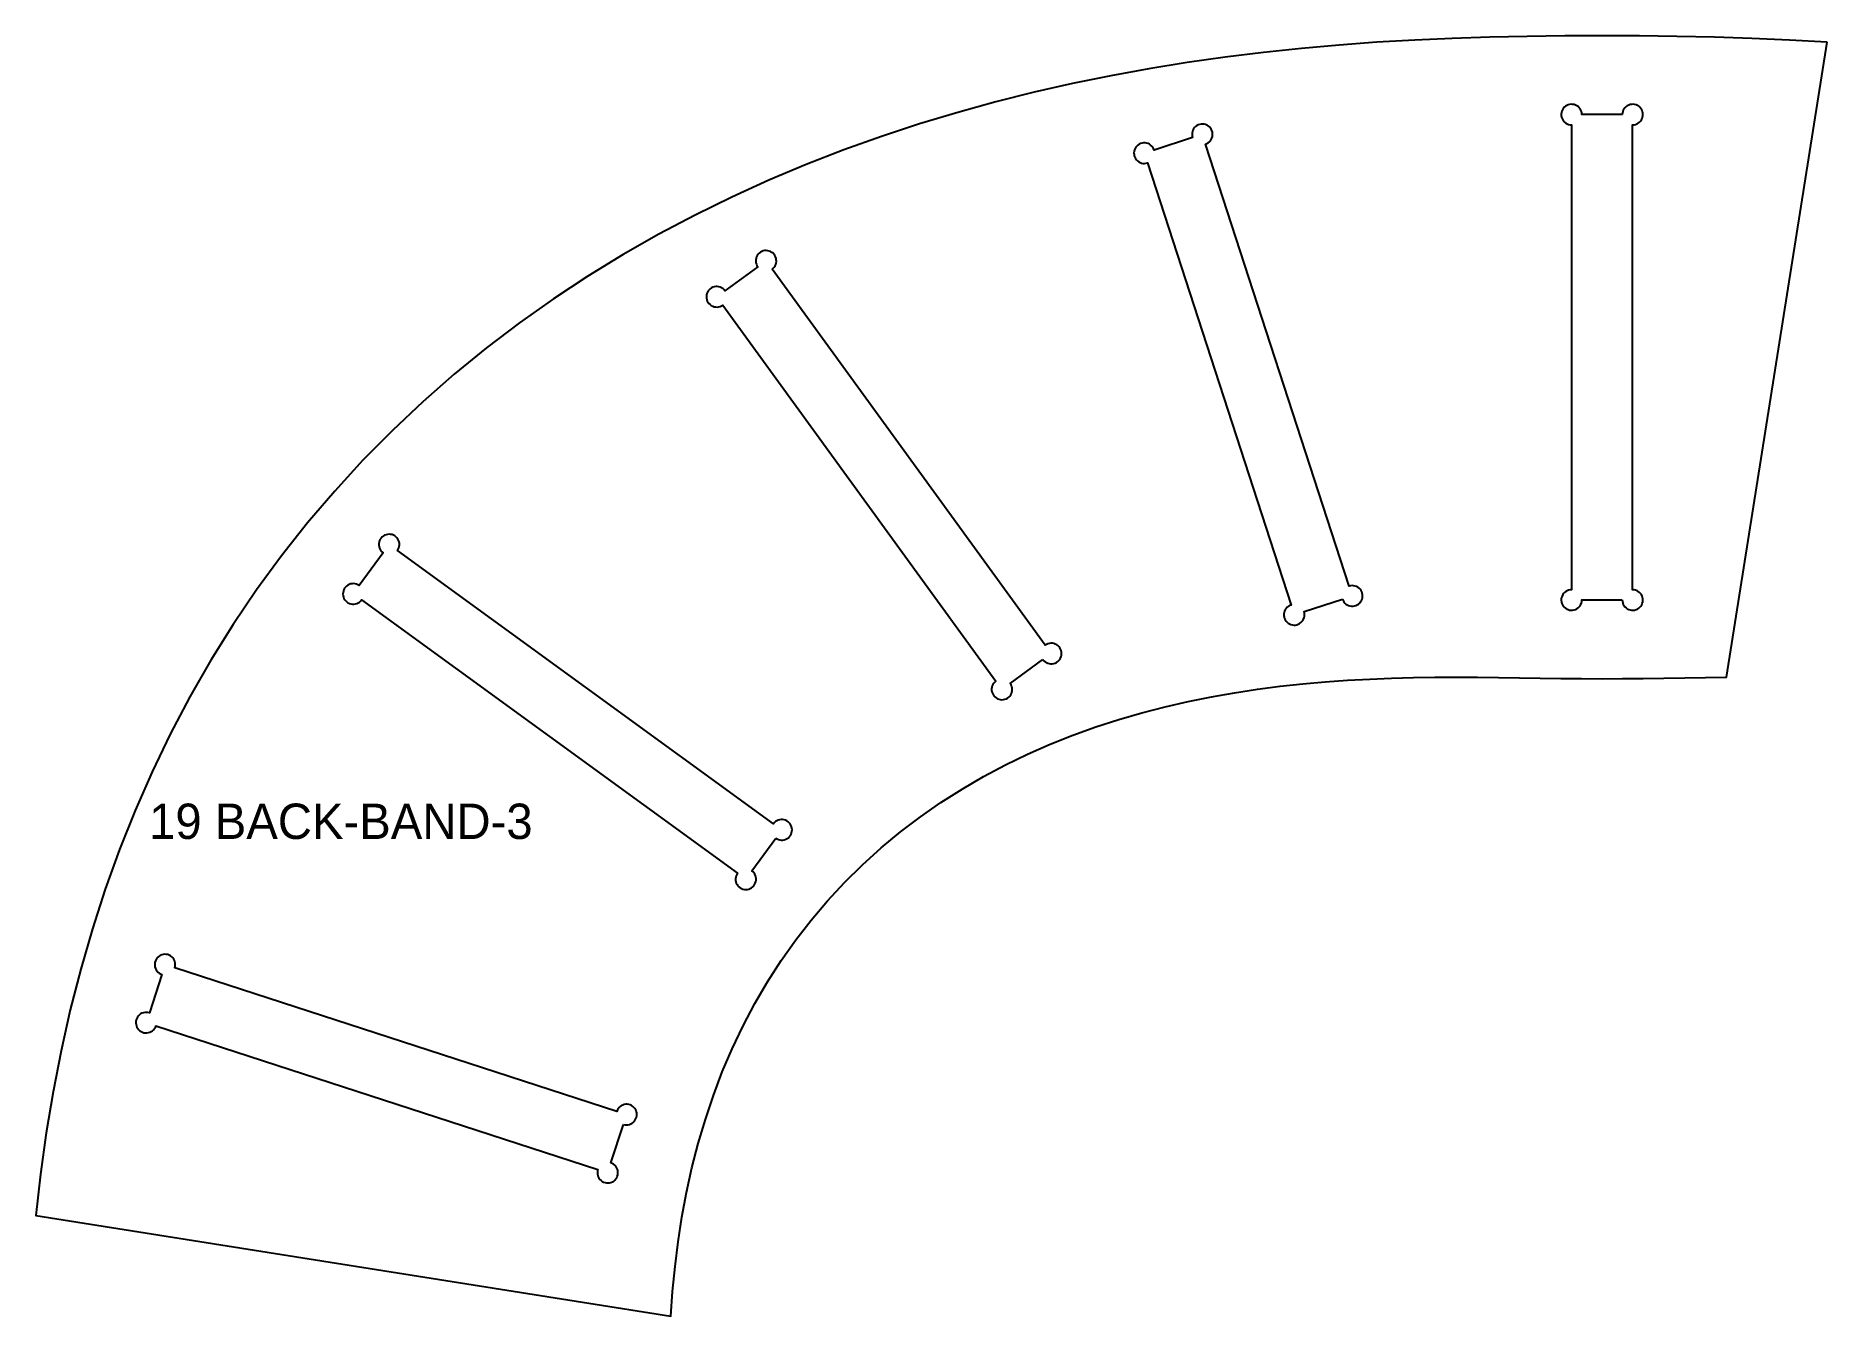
# Model space of a CAD drawing. Header units: millimetres. Extents: x 0 to 557, y 0 to 398.
import ezdxf
from ezdxf.enums import TextEntityAlignment as Align

# ---------------------------------------------------------------- set-up
doc = ezdxf.new("R2010")
doc.units = ezdxf.units.MM
doc.layers.add('CUT', color=1, linetype='Continuous')
doc.layers.add('ENGRAVE-LABEL', color=3, linetype='Continuous')

msp = doc.modelspace()

# ---------------------------------------------------------------- linework, layer by layer
at = {"layer": 'CUT'}
msp.add_lwpolyline([(557.39, 396.3), (545.66, 396.99), (533.96, 397.52), (522.28, 397.9), (510.62, 398.14), (498.98, 398.27), (487.35, 398.3), (475.72, 398.27), (464.08, 398.14), (452.42, 397.9), (440.75, 397.52), (429.04, 396.99), (417.31, 396.3), (405.55, 395.43), (393.77, 394.37), (381.95, 393.12), (370.11, 391.65), (358.24, 389.96), (346.36, 388.03), (334.46, 385.86), (322.55, 383.43), (310.63, 380.73), (298.73, 377.75), (286.84, 374.47), (274.98, 370.9), (263.16, 367.01), (251.39, 362.8), (239.68, 358.26), (228.06, 353.37), (216.54, 348.13), (205.13, 342.54), (193.86, 336.58), (182.74, 330.26), (171.8, 323.56), (161.05, 316.49), (150.51, 309.05), (140.22, 301.23), (130.18, 293.04), (120.42, 284.49), (110.95, 275.57), (101.8, 266.31), (92.99, 256.7), (84.52, 246.77), (76.43, 236.52), (68.71, 225.97), (61.39, 215.13), (54.46, 204.03), (47.95, 192.68), (41.84, 181.09), (36.16, 169.3), (30.9, 157.33), (26.05, 145.18), (21.61, 132.88), (17.59, 120.45), (13.96, 107.91), (10.73, 95.28), (7.88, 82.57), (5.39, 69.81), (3.26, 56.99), (1.47, 44.15), (0, 31.29), (197.54, 0), (198.12, 7.7), (198.89, 15.41), (199.87, 23.12), (201.06, 30.81), (202.49, 38.48), (204.17, 46.11), (206.12, 53.69), (208.33, 61.2), (210.82, 68.64), (213.6, 75.98), (216.68, 83.2), (220.05, 90.3), (223.71, 97.24), (227.67, 104.03), (231.91, 110.63), (236.45, 117.04), (241.25, 123.24), (246.33, 129.21), (251.66, 134.95), (257.23, 140.45), (263.03, 145.68), (269.04, 150.66), (275.25, 155.37), (281.64, 159.81), (288.19, 163.97), (294.87, 167.86), (301.69, 171.48), (308.6, 174.83), (315.61, 177.91), (322.69, 180.74), (329.82, 183.31), (336.99, 185.64), (344.18, 187.73), (351.39, 189.6), (358.59, 191.25), (365.78, 192.7), (372.94, 193.96), (380.08, 195.04), (387.17, 195.95), (394.22, 196.71), (401.22, 197.33), (408.16, 197.82), (415.05, 198.19), (421.87, 198.46), (428.64, 198.64), (435.35, 198.74), (442, 198.78), (448.6, 198.76), (455.15, 198.7), (461.65, 198.61), (468.11, 198.51), (474.55, 198.41), (480.95, 198.33), (487.35, 198.3), (493.75, 198.33), (500.15, 198.41), (506.59, 198.51), (513.05, 198.61), (519.55, 198.7), (526.1, 198.76)], close=True, dxfattribs=at)
for points in [[(493.65, 222.8, 2.414214), (496.85, 226), (496.85, 370.6, 2.414214), (493.65, 373.8), (481.05, 373.8, 2.414214), (477.85, 370.6), (477.85, 226, 2.414214), (481.05, 222.8)], [(406.58, 223.07, 2.414214), (408.64, 227.1), (363.95, 364.62, 2.414214), (359.92, 366.68), (347.94, 362.78, 2.414214), (345.88, 358.75), (390.57, 221.23, 2.414214), (394.6, 219.17)], [(313.38, 204.26, 2.414214), (314.09, 208.73), (229.1, 325.71, 2.414214), (224.63, 326.42), (214.43, 319.02, 2.414214), (213.73, 314.55), (298.72, 197.56, 2.414214), (303.19, 196.85)], [(230.21, 148.71, 2.414214), (229.5, 153.18), (112.52, 238.17, 2.414214), (108.05, 237.46), (100.64, 227.27, 2.414214), (101.35, 222.8), (218.33, 137.81, 2.414214), (222.8, 138.51)], [(182.82, 59.67, 2.414214), (180.76, 63.7), (43.24, 108.39, 2.414214), (39.21, 106.33), (35.32, 94.35, 2.414214), (37.37, 90.32), (174.89, 45.63, 2.414214), (178.93, 47.69)]]:
    msp.add_lwpolyline(points, format="xyb", close=True, dxfattribs=at)

# ---------------------------------------------------------------- texts
at = {"layer": 'ENGRAVE-LABEL'}
msp.add_text('19 BACK-BAND-3', height=11, dxfattribs=at).set_placement((94.91, 153.95), align=Align.MIDDLE_CENTER)

doc.saveas('drawing.dxf')
